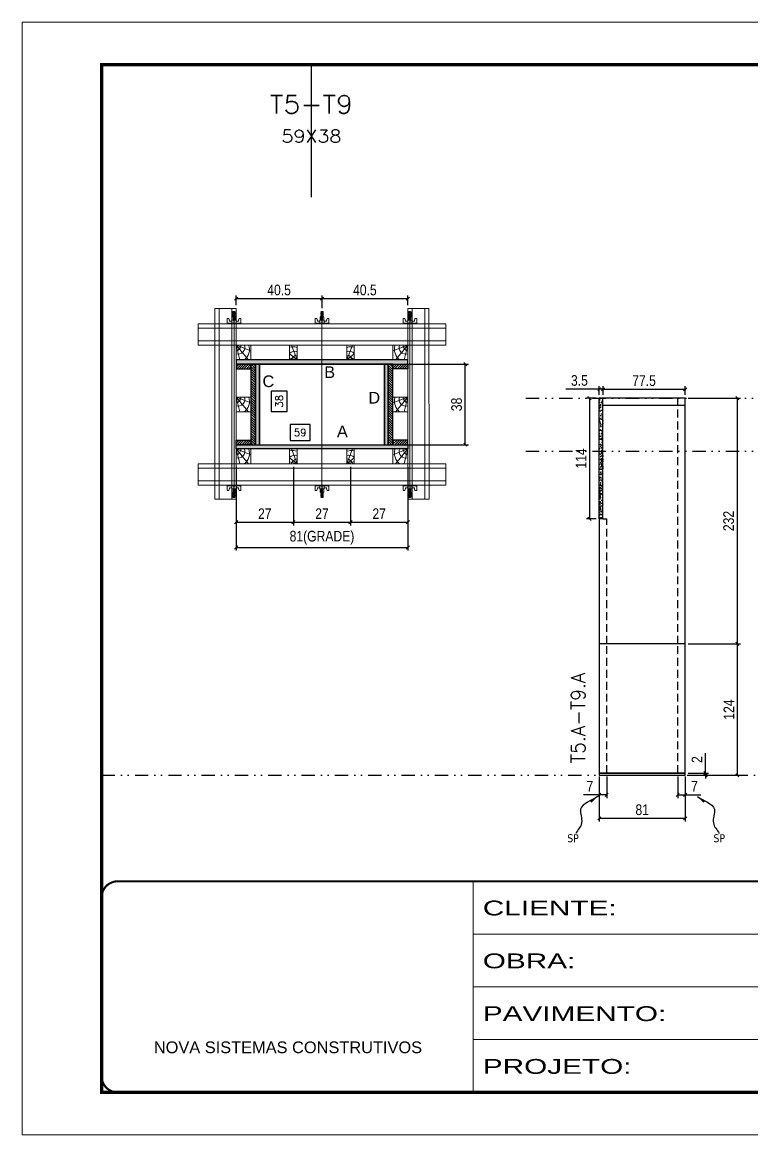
# Model space of a CAD drawing. Extents: x 14400 to 27878, y -21631 to 6985.
# Drawn here: x 19168 to 19857, y -7848 to -6798 of the extents above; entities that cross this region are included whole.
import ezdxf
from ezdxf.enums import TextEntityAlignment as Align

# ---------------------------------------------------------------- set-up
doc = ezdxf.new("R2010")
doc.units = 0
for name, pattern in [('CONTINUO', [0]), ('DASHED', [0.75, 0.5, -0.25]), ('DIVIDE2', [0.625, 0.25, -0.125, 0, -0.125, 0, -0.125]), ('HIDDEN', [0.375, 0.25, -0.125])]:
    doc.linetypes.add(name, pattern=pattern)
for name, color, linetype in [('CHAPA', 1, 'Continuous'), ('COTA', 241, 'Continuous'), ('MEIO_PONT', 93, 'Continuous'), ('Nível', 160, 'Continuous'), ('Painéis', 200, 'Continuous'), ('SARR_2.2x7', 40, 'Continuous'), ('SARRAFO', 251, 'Continuous'), ('Sarrafo de Pressão', 42, 'HIDDEN'), ('texto', 7, 'Continuous'), ('Texto de Titulo', 7, 'Continuous'), ('Texto Qtd Sarr', 242, 'Continuous'), ('TEXTO_GERAL', 7, 'Continuous')]:
    doc.layers.add(name, color=color, linetype=linetype)
for name, color, linetype, lineweight in [('Folhas', 255, 'Continuous', 9), ('Hachura', 251, 'Continuous', 9), ('Madeira', 126, 'Continuous', 18), ('Perfil Metálico', 224, 'Continuous', 18), ('SARRAFO DE PRESSAO', 251, 'DASHED', 9), ('Texto Seção', 7, 'Continuous', 15)]:
    doc.layers.add(name, color=color, linetype=linetype, lineweight=lineweight)
doc.styles.add('ARIAL', font='arial.ttf')
doc.styles.add('COTA TECNICA', font='techl___.ttf', dxfattribs={"height": 10})
doc.styles.add('COTA TECNICA 2X', font='techl___.ttf', dxfattribs={"height": 10})
doc.styles.add('COTA TECNICA-50', font='techl___.ttf', dxfattribs={"height": 10})
doc.styles.add('REGUA-120', font='ROMANS.shx', dxfattribs={"height": 15})
doc.styles.add('ROMANS', font='romans.shx')
doc.styles.get("Standard").update_dxf_attribs({"font": 'arial.ttf'})
doc.styles.add('Tecnologia', font='')
doc.styles.get('Tecnologia').set_extended_font_data('Forgotten Futurist')
doc.dimstyles.new('COTA PAINEL-50', dxfattribs={"dimtxt": 10, "dimasz": 3, "dimexe": 3, "dimexo": 3, "dimgap": 3, "dimtad": 1, "dimdec": 1, "dimzin": 12, "dimdsep": 46, "dimtxsty": 'COTA TECNICA-50', "dimblk1": 'OBLIQUE', "dimblk2": 'OBLIQUE', "dimsah": 1, "dimcen": 0.9, "dimclrd": 4, "dimclre": 4, "dimclrt": 240, "dimadec": 1, "dimazin": 3, "dimtfac": 1, "dimtdec": 1, "dimtmove": 0, "dimatfit": 3, "dimfxl": 1, "dimtolj": 1, "dimtzin": 12, "dimarcsym": 0})
doc.dimstyles.new('PAINEL', dxfattribs={"dimtxt": 10, "dimasz": 3, "dimexe": 3, "dimexo": 3, "dimgap": 3, "dimtad": 1, "dimdec": 1, "dimzin": 12, "dimdsep": 46, "dimtxsty": 'COTA TECNICA', "dimblk1": 'OBLIQUE', "dimblk2": 'OBLIQUE', "dimsah": 1, "dimcen": 0.9, "dimclrd": 4, "dimclre": 4, "dimclrt": 240, "dimadec": 1, "dimazin": 3, "dimtfac": 1, "dimtdec": 1, "dimtmove": 0, "dimatfit": 3, "dimfxl": 1, "dimtolj": 1, "dimtzin": 12, "dimarcsym": 0})
doc.dimstyles.new('SECAO PILAR', dxfattribs={"dimtxt": 10, "dimasz": 3, "dimexe": 3, "dimexo": 3, "dimgap": 3, "dimtad": 1, "dimdec": 1, "dimlfac": 0.5, "dimzin": 12, "dimdsep": 46, "dimtxsty": 'COTA TECNICA 2X', "dimblk1": 'OBLIQUE', "dimblk2": 'OBLIQUE', "dimsah": 1, "dimcen": 0.9, "dimclrd": 256, "dimclre": 256, "dimclrt": 256, "dimadec": 1, "dimazin": 3, "dimtfac": 1, "dimtdec": 1, "dimtmove": 0, "dimatfit": 3, "dimfxl": 1, "dimtolj": 1, "dimtzin": 12, "dimarcsym": 0})
doc.dimstyles.new('SECÇÃO 2', dxfattribs={"dimtxt": 7, "dimasz": 6, "dimexe": 0.18, "dimexo": 2, "dimgap": -4, "dimtad": 3, "dimdec": 1, "dimlfac": 0.5, "dimzin": 12, "dimdsep": 46, "dimtxsty": 'ROMANS', "dimblk": 'ARCHTICK', "dimcen": 0.09, "dimse1": 1, "dimse2": 1, "dimsd1": 1, "dimsd2": 1, "dimclrd": 180, "dimclre": 5, "dimclrt": 1, "dimadec": 0, "dimazin": 3, "dimtfac": 1, "dimtdec": 1, "dimtofl": 0, "dimtmove": 0, "dimatfit": 3, "dimldrblk": 'ARCHTICK', "dimfxl": 1, "dimtolj": 1, "dimtzin": 0, "dimarcsym": 0})
doc.dimstyles.get("Standard").update_dxf_attribs({"dimtxt": 0.18, "dimasz": 0.18, "dimexe": 0.18, "dimexo": 0.0625, "dimgap": 0.09, "dimtad": 0, "dimtih": 1, "dimtoh": 1, "dimdec": 4, "dimzin": 0, "dimdsep": 46, "dimtxsty": 'Standard', "dimcen": 0.09, "dimadec": 0, "dimazin": 0, "dimtfac": 1, "dimtdec": 4, "dimtofl": 0, "dimtmove": 0, "dimatfit": 3, "dimfxl": 1, "dimtolj": 1, "dimtzin": 0, "dimarcsym": 0})

# ---------------------------------------------------------------- blocks, each defined once
blk = doc.blocks.new('9999999999')
at = {"color": 30, "linetype": 'CONTINUO'}
for p, q in [((98564.6, 34230.2), (98564.6, 34429.4)), ((98564.6, 34379.6), (99584, 34379.6)), ((98564.6, 34329.8), (99488, 34329.8)), ((98564.6, 34280), (99488, 34280))]:
    blk.add_line(p, q, dxfattribs=at)
at = {"color": 30, "linetype": 'CONTINUO', "const_width": 2}
blk.add_lwpolyline([(99584, 34230.2), (99584, 34414.4, 0.414214), (99569, 34429.4), (98229, 34429.4, 0.414214), (98214, 34414.4), (98214, 34245.2, 0.414214), (98229, 34230.2), (99584, 34230.2)], format="xyb", dxfattribs=at)
at = {"layer": 'Folhas'}
blk.add_lwpolyline([(98139, 34190.2), (99624, 34190.2), (99624, 35240.2), (98139, 35240.2)], close=True, dxfattribs=at)
at = {"layer": 'Folhas', "color": 30, "const_width": 3}
blk.add_lwpolyline([(98214, 34230.2), (99584, 34230.2), (99584, 35200.2), (98214, 35200.2)], close=True, dxfattribs=at)
at = {"color": 7, "linetype": 'Continuous', "ltscale": 5, "style": 'ARIAL'}
blk.add_text('NOVA SISTEMAS CONSTRUTIVOS', height=11.059, dxfattribs=at).set_placement((98263.2, 34267.2))
at = {"layer": 'Folhas', "color": 7, "style": 'Tecnologia', "width": 1.5}
for s, p in [('CLIENTE:', (98573.7, 34397.2)), ('OBRA:', (98573.7, 34347.3)), ('PAVIMENTO:', (98573.7, 34297.5)), ('PROJETO:', (98573.7, 34247.7))]:
    blk.add_text(s, height=14, dxfattribs=at).set_placement(p)
blk = doc.blocks.new('titulo1')
at = {"layer": 'Defpoints', "color": 252, "linetype": 'HIDDEN', "ltscale": 2}
blk.add_line((0, 0), (0, 125), dxfattribs=at)
at = {"layer": 'Defpoints', "style": 'ROMANS', "oblique": 15}
blk.add_attdef('FOLHA', text='', height=10, dxfattribs=at).set_placement((0, 15.6), align=Align.MIDDLE_CENTER)
at = {"layer": 'Texto Qtd Sarr', "color": 3, "style": 'ROMANS', "oblique": 15}
for tag, height, p in [('TITULO', 17, (0, 71.4)), ('SEÇÃO', 12, (0, 41.5))]:
    blk.add_attdef(tag, text='', height=height, dxfattribs=at).set_placement(p, align=Align.MIDDLE_CENTER)
blk = doc.blocks.new('*D2257')
at = {"layer": 'COTA', "color": 180, "lineweight": -2, "transparency": 16777216}
for p, q in [((19440.3, -7177.9), (19421.3, -7177.9)), ((19421.3, -7177.9), (19421.3, -7192.9)), ((19440.3, -7192.9), (19440.3, -7177.9)), ((19421.3, -7192.9), (19440.3, -7192.9))]:
    blk.add_line(p, q, dxfattribs=at)
at = {"layer": 'Defpoints', "color": 0, "transparency": 16777216}
for p in [(19392.4, -7196.9), (19510.4, -7196.9), (19510.4, -7196.9)]:
    blk.add_point(p, dxfattribs=at)
at = {"layer": 'COTA', "color": 1, "transparency": 16777216, "insert": (19430.8, -7185.4), "char_height": 7, "attachment_point": 5, "style": 'ROMANS'}
blk.add_mtext('\\A1;59', dxfattribs=at)
blk = doc.blocks.new('_ArchTick')
at = {"color": 0, "linetype": 'ByBlock', "const_width": 0.15}
blk.add_lwpolyline([(-0.5, -0.5), (0.5, 0.5)], dxfattribs=at)
blk = doc.blocks.new('*D2258')
at = {"layer": 'COTA', "color": 180, "lineweight": -2, "transparency": 16777216}
for p, q in [((19418.5, -7146.3), (19403.5, -7146.3)), ((19403.5, -7146.3), (19403.5, -7165.6)), ((19418.5, -7165.6), (19418.5, -7146.3)), ((19403.5, -7165.6), (19418.5, -7165.6))]:
    blk.add_line(p, q, dxfattribs=at)
at = {"layer": 'Defpoints', "color": 0, "transparency": 16777216}
for p in [(19392.4, -7120.9), (19422.5, -7120.9), (19392.4, -7196.9)]:
    blk.add_point(p, dxfattribs=at)
at = {"layer": 'COTA', "color": 1, "transparency": 16777216, "insert": (19411, -7155.9), "char_height": 7, "attachment_point": 5, "rotation": 90, "style": 'ROMANS'}
blk.add_mtext('\\A1;38', dxfattribs=at)
blk = doc.blocks.new('_Oblique')
at = {"color": 0, "linetype": 'ByBlock', "lineweight": -2}
blk.add_line((-0.5, -0.5), (0.5, 0.5), dxfattribs=at)
blk = doc.blocks.new('*D2262')
at = {"layer": 'COTA', "lineweight": -2, "transparency": 16777216}
for p, q in [((19517, -7120.9), (19589.7, -7120.9)), ((19586.7, -7196.9), (19586.7, -7120.9)), ((19517, -7196.9), (19589.7, -7196.9))]:
    blk.add_line(p, q, dxfattribs=at)
at = {"layer": 'Defpoints', "color": 0, "transparency": 16777216}
for p in [(19514, -7120.9), (19586.7, -7120.9), (19514, -7196.9)]:
    blk.add_point(p, dxfattribs=at)
at = {"layer": 'COTA', "lineweight": -2, "transparency": 16777216, "xscale": 3, "yscale": 3, "zscale": 3}
for p, rotation in [((19586.7, -7120.9), 90), ((19586.7, -7196.9), 270)]:
    blk.add_blockref('_Oblique', p, dxfattribs=dict(at, rotation=rotation))
at = {"layer": 'COTA', "transparency": 16777216, "insert": (19578.5, -7158.9), "char_height": 10, "attachment_point": 5, "rotation": 90, "style": 'COTA TECNICA 2X'}
blk.add_mtext('\\A1;38', dxfattribs=at)
blk = doc.blocks.new('*D2259')
at = {"layer": 'COTA', "lineweight": -2, "transparency": 16777216}
for p, q in [((19370.4, -7217.9), (19370.4, -7296.9)), ((19532.4, -7217.9), (19532.4, -7296.9)), ((19370.4, -7293.9), (19532.4, -7293.9))]:
    blk.add_line(p, q, dxfattribs=at)
at = {"layer": 'Defpoints', "color": 0, "transparency": 16777216}
for p in [(19370.4, -7214.9), (19532.4, -7214.9), (19532.4, -7293.9)]:
    blk.add_point(p, dxfattribs=at)
at = {"layer": 'COTA', "lineweight": -2, "transparency": 16777216, "xscale": 3, "yscale": 3, "zscale": 3, "rotation": 180}
blk.add_blockref('_Oblique', (19370.4, -7293.9), dxfattribs=at)
at = {"layer": 'COTA', "lineweight": -2, "transparency": 16777216, "xscale": 3, "yscale": 3, "zscale": 3}
blk.add_blockref('_Oblique', (19532.4, -7293.9), dxfattribs=at)
at = {"layer": 'COTA', "transparency": 16777216, "insert": (19451.4, -7284.7), "char_height": 10, "attachment_point": 5, "style": 'COTA TECNICA 2X'}
blk.add_mtext('\\A1;81(GRADE)', dxfattribs=at)
blk = doc.blocks.new('*D2260')
at = {"layer": 'COTA', "lineweight": -2, "transparency": 16777216}
for p, q in [((19478.4, -7217.9), (19478.4, -7273)), ((19532.4, -7217.9), (19532.4, -7273)), ((19478.4, -7270), (19532.4, -7270))]:
    blk.add_line(p, q, dxfattribs=at)
at = {"layer": 'Defpoints', "color": 0, "transparency": 16777216}
for p in [(19478.4, -7214.9), (19532.4, -7214.9), (19532.4, -7270)]:
    blk.add_point(p, dxfattribs=at)
at = {"layer": 'COTA', "lineweight": -2, "transparency": 16777216, "xscale": 3, "yscale": 3, "zscale": 3, "rotation": 180}
blk.add_blockref('_Oblique', (19478.4, -7270), dxfattribs=at)
at = {"layer": 'COTA', "lineweight": -2, "transparency": 16777216, "xscale": 3, "yscale": 3, "zscale": 3}
blk.add_blockref('_Oblique', (19532.4, -7270), dxfattribs=at)
at = {"layer": 'COTA', "transparency": 16777216, "insert": (19505.4, -7262), "char_height": 10, "attachment_point": 5, "style": 'COTA TECNICA 2X'}
blk.add_mtext('\\A1;27', dxfattribs=at)
blk = doc.blocks.new('*D2261')
at = {"layer": 'COTA', "lineweight": -2, "transparency": 16777216}
for p, q in [((19370.4, -7217.9), (19370.4, -7273)), ((19424.4, -7217.9), (19424.4, -7273)), ((19370.4, -7270), (19424.4, -7270))]:
    blk.add_line(p, q, dxfattribs=at)
at = {"layer": 'Defpoints', "color": 0, "transparency": 16777216}
for p in [(19370.4, -7214.9), (19424.4, -7214.9), (19424.4, -7270)]:
    blk.add_point(p, dxfattribs=at)
at = {"layer": 'COTA', "lineweight": -2, "transparency": 16777216, "xscale": 3, "yscale": 3, "zscale": 3, "rotation": 180}
blk.add_blockref('_Oblique', (19370.4, -7270), dxfattribs=at)
at = {"layer": 'COTA', "lineweight": -2, "transparency": 16777216, "xscale": 3, "yscale": 3, "zscale": 3}
blk.add_blockref('_Oblique', (19424.4, -7270), dxfattribs=at)
at = {"layer": 'COTA', "transparency": 16777216, "insert": (19397.4, -7262), "char_height": 10, "attachment_point": 5, "style": 'COTA TECNICA 2X'}
blk.add_mtext('\\A1;27', dxfattribs=at)
blk = doc.blocks.new('C')
at = {"layer": 'Hachura', "color": 0}
for p, q in [((0, 3.22), (0, -3.22)), ((0.45, 3.22), (0, 3.22)), ((0.46, 3.16), (0, 3.16)), ((0.46, 3.05), (0, 3.05)), ((0.46, 2.88), (0, 2.88)), ((0, 2.75), (0, -1.16)), ((0.46, 2.65), (0, 2.65)), ((0.46, 2.23), (0, 2.23)), ((0.46, 1.51), (0, 1.51)), ((0.39, 0.49), (0.17, 0.49)), ((0.45, -3.23), (0.45, 3.22)), ((0.45, 3.22), (2.58, 3.22)), ((1.74, 0.97), (0.45, 0.97)), ((1.45, 0.1), (0.45, 0.1)), ((1.35, 1.94), (1.35, 0.96)), ((2.58, 2.39), (1.47, 2.09)), ((1.74, -0.97), (1.74, 0.97)), ((1.74, 0.97), (1.74, 0.84)), ((1.74, 0.97), (1.74, 0.84)), ((1.74, 0.84), (3.35, 0.84)), ((3.35, 0.45), (1.74, 0.45)), ((2.58, 3.22), (2.58, 2.39)), ((3.32, 0.84), (3.32, -0.84)), ((3.35, 0.84), (3.35, -0.84)), ((3.68, 0.45), (3.35, 0.45)), ((3.84, -0.52), (3.35, 0.45)), ((3.35, 0.06), (3.67, -0.57)), ((3.68, 0.45), (4.16, -0.52)), ((3.72, 0.5), (4.25, -0.57)), ((4.37, -0.55), (3.83, 0.53)), ((4.15, 0.45), (3.93, 0.45)), ((4.42, -0.52), (3.93, 0.45)), ((4.15, 0.45), (4.26, 0.45)), ((4.26, 0.45), (4.74, -0.52)), ((4.3, 0.5), (4.83, -0.57)), ((4.95, -0.55), (4.41, 0.53)), ((4.51, 0.45), (4.84, 0.45)), ((5, -0.52), (4.51, 0.45)), ((4.84, 0.45), (5.32, -0.52)), ((4.88, 0.5), (5.41, -0.57)), ((5.53, -0.55), (4.99, 0.53)), ((5.58, -0.52), (5.09, 0.45)), ((5.42, 0.45), (5.09, 0.45)), ((5.58, -0.52), (5.09, 0.45)), ((5.42, 0.45), (5.74, -0.19)), ((5.46, 0.5), (5.74, -0.07)), ((5.74, 0.19), (5.57, 0.53)), ((5.74, 0.32), (5.68, 0.45)), ((5.68, 0.45), (5.74, 0.45)), ((5.74, 0.45), (5.9, 0.29)), ((5.74, 0.45), (5.74, -0.52)), ((5.9, -0.36), (5.9, 0.29)), ((0.45, 0), (0, 0)), ((0.46, -1.52), (0, -1.52)), ((0.46, -2.23), (0, -2.23)), ((0.46, -2.65), (0, -2.65)), ((0.46, -2.88), (0, -2.88)), ((0.46, -3.05), (0, -3.05)), ((0.46, -3.16), (0, -3.16)), ((0, -3.22), (2.57, -3.22)), ((0.08, -0.48), (0.29, -0.48)), ((0.29, -0.48), (0.4, -0.48)), ((0.45, 0), (0.45, -0.97)), ((0.45, -0.16), (1.45, -0.16)), ((0.45, -0.65), (0.45, -0.32)), ((0.45, -3.23), (0.45, -0.65)), ((0.45, -0.97), (1.74, -0.97)), ((1.35, -1.94), (1.35, -0.97)), ((2.58, -2.39), (1.47, -2.1)), ((3.35, -0.32), (1.74, -0.32)), ((3.35, -0.84), (1.74, -0.84)), ((2.58, -3.23), (2.58, -2.39)), ((3.35, -0.07), (3.58, -0.52)), ((3.35, -0.52), (3.58, -0.52)), ((3.84, -0.52), (4.16, -0.52)), ((4.42, -0.52), (4.74, -0.52)), ((4.63, -0.52), (4.74, -0.52)), ((5, -0.52), (5.32, -0.52)), ((5.58, -0.52), (5.74, -0.52)), ((5.74, -0.52), (5.9, -0.36)), ((5.74, -0.52), (5.74, -0.52))]:
    blk.add_line(p, q, dxfattribs=at)
for centre, radius, start, end in [((1.52, 1.94), 0.161, 104.7436, 180), ((1.44, -0.03), 0.129, 272.695, 87.305), ((3.81, 0.39), 0.143, 25.5688, 154.4312), ((4.39, 0.39), 0.143, 25.5688, 154.4312), ((4.97, 0.39), 0.143, 25.5688, 154.4312), ((5.55, 0.39), 0.143, 25.5688, 154.4312), ((0.17, -0.37), 0.174, 221.744, 317.8592), ((1.52, -1.94), 0.161, 180, 255.2564), ((3.71, -0.4), 0.174, 222.1408, 318.256), ((4.29, -0.4), 0.174, 222.1408, 318.256), ((4.87, -0.4), 0.174, 222.1408, 318.256), ((5.45, -0.4), 0.174, 222.1408, 318.256), ((5.61, -0.4), 0.174, 317.8592, 318.256)]:
    blk.add_arc(centre, radius, start, end, dxfattribs=at)
blk = doc.blocks.new('PONTALETE')
at = {"layer": 'Madeira'}
for q in [(2.71, 7), (7, 5.76), (7, 1.74)]:
    blk.add_line((0, 0), q, dxfattribs=at)
blk.add_lwpolyline([(0, 0), (7, 0), (7, 7), (0, 7)], close=True, dxfattribs=at)
for centre, radius, start, end in [((2.04, 0.06), 6.23, 37.2818, 109.0913), ((1.09, 0.9), 3.19, 343.603, 109.9847), ((-0.21, -0.78), 3.09, 14.6322, 86.0383)]:
    blk.add_arc(centre, radius, start, end, dxfattribs=at)
blk = doc.blocks.new('MEIO PONTALETE')
at = {"layer": 'Madeira'}
for q in [(2.71, 7), (3.5, 2.88), (3.5, 0.87)]:
    blk.add_line((0, 0), q, dxfattribs=at)
blk.add_lwpolyline([(0, 0), (3.5, 0), (3.5, 7), (0, 7)], close=True, dxfattribs=at)
for centre, radius, start, end in [((2.04, 0.06), 6.23, 76.4499, 109.0913), ((1.09, 0.9), 3.19, 40.9063, 109.9847), ((-0.21, -0.78), 3.09, 14.6322, 86.0383)]:
    blk.add_arc(centre, radius, start, end, dxfattribs=at)
blk = doc.blocks.new('*D2263')
at = {"layer": 'COTA', "lineweight": -2, "transparency": 16777216}
for p, q in [((19424.4, -7217.9), (19424.4, -7273)), ((19478.4, -7217.9), (19478.4, -7273)), ((19424.4, -7270), (19478.4, -7270))]:
    blk.add_line(p, q, dxfattribs=at)
at = {"layer": 'Defpoints', "color": 0, "transparency": 16777216}
for p in [(19424.4, -7214.9), (19478.4, -7214.9), (19478.4, -7270)]:
    blk.add_point(p, dxfattribs=at)
at = {"layer": 'COTA', "lineweight": -2, "transparency": 16777216, "xscale": 3, "yscale": 3, "zscale": 3, "rotation": 180}
blk.add_blockref('_Oblique', (19424.4, -7270), dxfattribs=at)
at = {"layer": 'COTA', "lineweight": -2, "transparency": 16777216, "xscale": 3, "yscale": 3, "zscale": 3}
blk.add_blockref('_Oblique', (19478.4, -7270), dxfattribs=at)
at = {"layer": 'COTA', "transparency": 16777216, "insert": (19451.4, -7262), "char_height": 10, "attachment_point": 5, "style": 'COTA TECNICA 2X'}
blk.add_mtext('\\A1;27', dxfattribs=at)
blk = doc.blocks.new('*D2264')
at = {"layer": 'COTA', "lineweight": -2, "transparency": 16777216}
for p, q in [((19370.4, -7065.3), (19370.4, -7056)), ((19451.5, -7068.1), (19451.5, -7056)), ((19370.4, -7059), (19451.5, -7059))]:
    blk.add_line(p, q, dxfattribs=at)
at = {"layer": 'Defpoints', "color": 0, "transparency": 16777216}
for p in [(19451.5, -7059), (19370.4, -7068.3), (19451.5, -7071.1)]:
    blk.add_point(p, dxfattribs=at)
at = {"layer": 'COTA', "lineweight": -2, "transparency": 16777216, "xscale": 3, "yscale": 3, "zscale": 3, "rotation": 180}
blk.add_blockref('_Oblique', (19370.4, -7059), dxfattribs=at)
at = {"layer": 'COTA', "lineweight": -2, "transparency": 16777216, "xscale": 3, "yscale": 3, "zscale": 3}
blk.add_blockref('_Oblique', (19451.5, -7059), dxfattribs=at)
at = {"layer": 'COTA', "transparency": 16777216, "insert": (19410.9, -7050.9), "char_height": 10, "attachment_point": 5, "style": 'COTA TECNICA 2X'}
blk.add_mtext('\\A1;40.5', dxfattribs=at)
blk = doc.blocks.new('*D2265')
at = {"layer": 'COTA', "lineweight": -2, "transparency": 16777216}
for p, q in [((19451.5, -7068.1), (19451.5, -7056)), ((19532.4, -7065.3), (19532.4, -7056)), ((19451.5, -7059), (19532.4, -7059))]:
    blk.add_line(p, q, dxfattribs=at)
at = {"layer": 'Defpoints', "color": 0, "transparency": 16777216}
for p in [(19532.4, -7059), (19451.5, -7071.1), (19532.4, -7068.3)]:
    blk.add_point(p, dxfattribs=at)
at = {"layer": 'COTA', "lineweight": -2, "transparency": 16777216, "xscale": 3, "yscale": 3, "zscale": 3, "rotation": 180}
blk.add_blockref('_Oblique', (19451.5, -7059), dxfattribs=at)
at = {"layer": 'COTA', "lineweight": -2, "transparency": 16777216, "xscale": 3, "yscale": 3, "zscale": 3}
blk.add_blockref('_Oblique', (19532.4, -7059), dxfattribs=at)
at = {"layer": 'COTA', "transparency": 16777216, "insert": (19491.9, -7050.9), "char_height": 10, "attachment_point": 5, "style": 'COTA TECNICA 2X'}
blk.add_mtext('\\A1;40.5', dxfattribs=at)
blk = doc.blocks.new('*D2267')
at = {"layer": 'COTA', "color": 4, "lineweight": -2, "transparency": 16777216}
for p, q in [((19713.2, -7509.9), (19713.2, -7552.6)), ((19794.2, -7509.9), (19794.2, -7552.6)), ((19794.2, -7549.6), (19713.2, -7549.6))]:
    blk.add_line(p, q, dxfattribs=at)
at = {"layer": 'Defpoints', "color": 0, "transparency": 16777216}
for p in [(19713.2, -7506.9), (19794.2, -7506.9), (19713.2, -7549.6)]:
    blk.add_point(p, dxfattribs=at)
at = {"layer": 'COTA', "color": 4, "lineweight": -2, "transparency": 16777216, "xscale": 3, "yscale": 3, "zscale": 3, "rotation": 180}
blk.add_blockref('_Oblique', (19713.2, -7549.6), dxfattribs=at)
at = {"layer": 'COTA', "color": 4, "lineweight": -2, "transparency": 16777216, "xscale": 3, "yscale": 3, "zscale": 3}
blk.add_blockref('_Oblique', (19794.2, -7549.6), dxfattribs=at)
at = {"layer": 'COTA', "color": 240, "transparency": 16777216, "insert": (19753.7, -7541.5), "char_height": 10, "attachment_point": 5, "style": 'COTA TECNICA'}
blk.add_mtext('\\A1;81', dxfattribs=at)
blk = doc.blocks.new('*D2268')
at = {"layer": 'COTA', "color": 4, "lineweight": -2, "transparency": 16777216}
for p, q in [((19787.2, -7509.9), (19787.2, -7530.4)), ((19794.2, -7511.9), (19794.2, -7530.4)), ((19787.2, -7527.4), (19794.2, -7527.4)), ((19794.2, -7527.4), (19808.9, -7527.4))]:
    blk.add_line(p, q, dxfattribs=at)
at = {"layer": 'Defpoints', "color": 0, "transparency": 16777216}
for p in [(19787.2, -7506.9), (19794.2, -7508.9), (19794.2, -7527.4)]:
    blk.add_point(p, dxfattribs=at)
at = {"layer": 'COTA', "color": 4, "lineweight": -2, "transparency": 16777216, "xscale": 3, "yscale": 3, "zscale": 3, "rotation": 180}
blk.add_blockref('_Oblique', (19787.2, -7527.4), dxfattribs=at)
at = {"layer": 'COTA', "color": 4, "lineweight": -2, "transparency": 16777216, "xscale": 3, "yscale": 3, "zscale": 3}
blk.add_blockref('_Oblique', (19794.2, -7527.4), dxfattribs=at)
at = {"layer": 'COTA', "color": 240, "transparency": 16777216, "insert": (19803, -7519.3), "char_height": 10, "attachment_point": 5, "style": 'COTA TECNICA-50'}
blk.add_mtext('\\A1;7', dxfattribs=at)
blk = doc.blocks.new('*D2269')
at = {"layer": 'COTA', "color": 4, "lineweight": -2, "transparency": 16777216}
for p, q in [((19713.2, -7511.9), (19713.2, -7530.4)), ((19720.2, -7509.9), (19720.2, -7530.4)), ((19713.2, -7527.4), (19698.4, -7527.4)), ((19720.2, -7527.4), (19713.2, -7527.4))]:
    blk.add_line(p, q, dxfattribs=at)
at = {"layer": 'Defpoints', "color": 0, "transparency": 16777216}
for p in [(19720.2, -7506.9), (19713.2, -7508.9), (19713.2, -7527.4)]:
    blk.add_point(p, dxfattribs=at)
at = {"layer": 'COTA', "color": 4, "lineweight": -2, "transparency": 16777216, "xscale": 3, "yscale": 3, "zscale": 3, "rotation": 180}
blk.add_blockref('_Oblique', (19713.2, -7527.4), dxfattribs=at)
at = {"layer": 'COTA', "color": 4, "lineweight": -2, "transparency": 16777216, "xscale": 3, "yscale": 3, "zscale": 3}
blk.add_blockref('_Oblique', (19720.2, -7527.4), dxfattribs=at)
at = {"layer": 'COTA', "color": 240, "transparency": 16777216, "insert": (19704.3, -7519.3), "char_height": 10, "attachment_point": 5, "style": 'COTA TECNICA-50'}
blk.add_mtext('\\A1;7', dxfattribs=at)
blk = doc.blocks.new('*D2271')
at = {"layer": 'COTA', "color": 4, "linetype": 'ByBlock', "lineweight": -2, "transparency": 16777216}
for p, q in [((19797.2, -7384.9), (19846.5, -7384.9)), ((19843.5, -7508.9), (19843.5, -7384.9)), ((19797.2, -7508.9), (19846.5, -7508.9))]:
    blk.add_line(p, q, dxfattribs=at)
at = {"layer": 'Defpoints', "color": 0, "linetype": 'ByBlock', "transparency": 16777216}
for p in [(19794.2, -7384.9), (19843.5, -7384.9), (19794.2, -7508.9)]:
    blk.add_point(p, dxfattribs=at)
at = {"layer": 'COTA', "color": 4, "linetype": 'ByBlock', "lineweight": -2, "transparency": 16777216, "xscale": 3, "yscale": 3, "zscale": 3}
for p, rotation in [((19843.5, -7384.9), 90), ((19843.5, -7508.9), 270)]:
    blk.add_blockref('_Oblique', p, dxfattribs=dict(at, rotation=rotation))
at = {"layer": 'COTA', "color": 240, "linetype": 'ByBlock', "transparency": 16777216, "insert": (19835.5, -7446.9), "char_height": 10, "attachment_point": 5, "rotation": 90, "style": 'COTA TECNICA'}
blk.add_mtext('\\A1;124', dxfattribs=at)
blk = doc.blocks.new('*D2270')
at = {"layer": 'COTA', "color": 4, "lineweight": -2, "transparency": 16777216}
for p, q in [((19813.4, -7506.9), (19813.4, -7488.1)), ((19797.2, -7506.9), (19816.4, -7506.9)), ((19813.4, -7508.9), (19813.4, -7506.9)), ((19797.2, -7508.9), (19816.4, -7508.9)), ((19813.4, -7508.9), (19813.4, -7511.9))]:
    blk.add_line(p, q, dxfattribs=at)
at = {"layer": 'Defpoints', "color": 0, "transparency": 16777216}
for p in [(19794.2, -7506.9), (19794.2, -7508.9), (19813.4, -7508.9)]:
    blk.add_point(p, dxfattribs=at)
at = {"layer": 'COTA', "color": 4, "lineweight": -2, "transparency": 16777216, "xscale": 3, "yscale": 3, "zscale": 3}
for p, rotation in [((19813.4, -7506.9), 270), ((19813.4, -7508.9), 90)]:
    blk.add_blockref('_Oblique', p, dxfattribs=dict(at, rotation=rotation))
at = {"layer": 'COTA', "color": 240, "transparency": 16777216, "insert": (19805.4, -7494.1), "char_height": 10, "attachment_point": 5, "rotation": 90, "style": 'COTA TECNICA-50'}
blk.add_mtext('\\A1;2', dxfattribs=at)
blk = doc.blocks.new('*D2272')
at = {"layer": 'COTA', "color": 4, "linetype": 'ByBlock', "lineweight": -2, "transparency": 16777216}
for p, q in [((19797.2, -7384.9), (19846.5, -7384.9)), ((19843.5, -7508.9), (19843.5, -7384.9)), ((19797.2, -7508.9), (19846.5, -7508.9))]:
    blk.add_line(p, q, dxfattribs=at)
at = {"layer": 'Defpoints', "color": 0, "linetype": 'ByBlock', "transparency": 16777216}
for p in [(19794.2, -7384.9), (19843.5, -7384.9), (19794.2, -7508.9)]:
    blk.add_point(p, dxfattribs=at)
at = {"layer": 'COTA', "color": 4, "linetype": 'ByBlock', "lineweight": -2, "transparency": 16777216, "xscale": 3, "yscale": 3, "zscale": 3}
for p, rotation in [((19843.5, -7384.9), 90), ((19843.5, -7508.9), 270)]:
    blk.add_blockref('_Oblique', p, dxfattribs=dict(at, rotation=rotation))
at = {"layer": 'COTA', "color": 240, "linetype": 'ByBlock', "transparency": 16777216, "insert": (19835.5, -7446.9), "char_height": 10, "attachment_point": 5, "rotation": 90, "style": 'COTA TECNICA'}
blk.add_mtext('\\A1;124', dxfattribs=at)
blk = doc.blocks.new('*D2273')
at = {"layer": 'COTA', "color": 4, "lineweight": -2, "transparency": 16777216}
for p, q in [((19797.2, -7152.9), (19846.5, -7152.9)), ((19843.5, -7384.9), (19843.5, -7152.9)), ((19797.2, -7384.9), (19846.5, -7384.9))]:
    blk.add_line(p, q, dxfattribs=at)
at = {"layer": 'Defpoints', "color": 0, "transparency": 16777216}
for p in [(19794.2, -7152.9), (19843.5, -7152.9), (19794.2, -7384.9)]:
    blk.add_point(p, dxfattribs=at)
at = {"layer": 'COTA', "color": 4, "lineweight": -2, "transparency": 16777216, "xscale": 3, "yscale": 3, "zscale": 3}
for p, rotation in [((19843.5, -7152.9), 90), ((19843.5, -7384.9), 270)]:
    blk.add_blockref('_Oblique', p, dxfattribs=dict(at, rotation=rotation))
at = {"layer": 'COTA', "color": 240, "transparency": 16777216, "insert": (19835.3, -7268.9), "char_height": 10, "attachment_point": 5, "rotation": 90, "style": 'COTA TECNICA'}
blk.add_mtext('\\A1;232', dxfattribs=at)
blk = doc.blocks.new('*D3031')
at = {"layer": 'COTA', "color": 4, "lineweight": -2, "transparency": 16777216}
for p, q in [((19710.2, -7152.9), (19701, -7152.9)), ((19704, -7152.9), (19704, -7266.9)), ((19710.2, -7266.9), (19701, -7266.9))]:
    blk.add_line(p, q, dxfattribs=at)
at = {"layer": 'Defpoints', "color": 0, "transparency": 16777216}
for p in [(19713.2, -7152.9), (19704, -7266.9), (19713.2, -7266.9)]:
    blk.add_point(p, dxfattribs=at)
at = {"layer": 'COTA', "color": 4, "lineweight": -2, "transparency": 16777216, "xscale": 3, "yscale": 3, "zscale": 3}
for p, rotation in [((19704, -7152.9), 90), ((19704, -7266.9), 270)]:
    blk.add_blockref('_Oblique', p, dxfattribs=dict(at, rotation=rotation))
at = {"layer": 'COTA', "color": 240, "transparency": 16777216, "insert": (19696, -7209.9), "char_height": 10, "attachment_point": 5, "rotation": 90, "style": 'COTA TECNICA'}
blk.add_mtext('\\A1;114', dxfattribs=at)
blk = doc.blocks.new('*D3032')
at = {"layer": 'COTA', "color": 4, "lineweight": -2, "transparency": 16777216}
for p, q in [((19713.2, -7144.6), (19681.6, -7144.6)), ((19713.2, -7149.9), (19713.2, -7141.6)), ((19716.7, -7144.6), (19713.2, -7144.6)), ((19716.7, -7149.9), (19716.7, -7141.6)), ((19716.7, -7144.6), (19719.7, -7144.6))]:
    blk.add_line(p, q, dxfattribs=at)
at = {"layer": 'Defpoints', "color": 0, "transparency": 16777216}
for p in [(19713.2, -7144.6), (19713.2, -7152.9), (19716.7, -7152.9)]:
    blk.add_point(p, dxfattribs=at)
at = {"layer": 'COTA', "color": 4, "lineweight": -2, "transparency": 16777216, "xscale": 3, "yscale": 3, "zscale": 3}
blk.add_blockref('_Oblique', (19713.2, -7144.6), dxfattribs=at)
at = {"layer": 'COTA', "color": 4, "lineweight": -2, "transparency": 16777216, "xscale": 3, "yscale": 3, "zscale": 3, "rotation": 180}
blk.add_blockref('_Oblique', (19716.7, -7144.6), dxfattribs=at)
at = {"layer": 'COTA', "color": 240, "transparency": 16777216, "insert": (19694.4, -7136.3), "char_height": 10, "attachment_point": 5, "style": 'COTA TECNICA'}
blk.add_mtext('\\A1;3.5', dxfattribs=at)
blk = doc.blocks.new('*D3033')
at = {"layer": 'COTA', "color": 4, "lineweight": -2, "transparency": 16777216}
for p, q in [((19716.7, -7149.9), (19716.7, -7141.6)), ((19716.7, -7144.6), (19794.2, -7144.6)), ((19794.2, -7149.9), (19794.2, -7141.6))]:
    blk.add_line(p, q, dxfattribs=at)
at = {"layer": 'Defpoints', "color": 0, "transparency": 16777216}
for p in [(19794.2, -7144.6), (19716.7, -7152.9), (19794.2, -7152.9)]:
    blk.add_point(p, dxfattribs=at)
at = {"layer": 'COTA', "color": 4, "lineweight": -2, "transparency": 16777216, "xscale": 3, "yscale": 3, "zscale": 3, "rotation": 180}
blk.add_blockref('_Oblique', (19716.7, -7144.6), dxfattribs=at)
at = {"layer": 'COTA', "color": 4, "lineweight": -2, "transparency": 16777216, "xscale": 3, "yscale": 3, "zscale": 3}
blk.add_blockref('_Oblique', (19794.2, -7144.6), dxfattribs=at)
at = {"layer": 'COTA', "color": 240, "transparency": 16777216, "insert": (19755.4, -7136.5), "char_height": 10, "attachment_point": 5, "style": 'COTA TECNICA'}
blk.add_mtext('\\A1;77.5', dxfattribs=at)

msp = doc.modelspace()

# ---------------------------------------------------------------- hatches: boundary and pattern name
at = {"layer": 'COTA'}
h = msp.add_hatch(dxfattribs=at)
h.set_pattern_fill('AR-CONC', color=256, scale=0.03)
h.paths.add_polyline_path([(19716.658, -7202.891), (19713.158, -7202.891), (19713.158, -7266.891), (19716.658, -7266.891)])
h.paths.add_polyline_path([(19716.658, -7152.891), (19713.158, -7152.891), (19713.158, -7202.891), (19716.658, -7202.891)])
at = {"layer": 'Hachura'}
h = msp.add_hatch(color=256, dxfattribs=at)
h.dxf.hatch_style = 1
h.paths.add_polyline_path([(19532.394, -7120.931), (19532.394, -7116.931), (19370.394, -7116.931), (19370.394, -7120.931)])
h = msp.add_hatch(color=256, dxfattribs=at)
h.dxf.hatch_style = 1
h.paths.add_polyline_path([(19532.394, -7120.931), (19532.394, -7116.931), (19370.394, -7116.931), (19370.394, -7120.931)])
h = msp.add_hatch(dxfattribs=at)
h.set_pattern_fill('ANSI31', color=256, scale=0.5, angle=180, style=0)
h.set_pattern_definition([(225, (10246.4426, -30050.3396), (1.12253202, -1.12253202), [])])
h.paths.add_polyline_path([(19384.394, -7120.931), (19384.394, -7125.331), (19370.394, -7125.331), (19370.394, -7120.931)])
h = msp.add_hatch(dxfattribs=at)
h.set_pattern_fill('ANSI31', color=256, scale=0.5, angle=90, style=0)
h.set_pattern_definition([(135, (-3395.4137, 2366.0204), (-1.12253202, -1.12253202), [])])
h.paths.add_polyline_path([(19388.794, -7196.931), (19384.394, -7196.931), (19384.394, -7120.931), (19388.794, -7120.931)])
h = msp.add_hatch(color=256, dxfattribs=at)
h.dxf.hatch_style = 1
h.paths.add_polyline_path([(19388.794, -7196.931), (19392.394, -7196.931), (19392.394, -7120.931), (19388.794, -7120.931)])
h = msp.add_hatch(color=256, dxfattribs=at)
h.dxf.hatch_style = 1
h.paths.add_polyline_path([(19388.794, -7196.931), (19392.394, -7196.931), (19392.394, -7120.931), (19388.794, -7120.931)])
h = msp.add_hatch(color=256, dxfattribs=at)
h.dxf.hatch_style = 1
h.paths.add_polyline_path([(19510.394, -7196.931), (19513.994, -7196.931), (19513.994, -7120.931), (19510.394, -7120.931)])
h = msp.add_hatch(color=256, dxfattribs=at)
h.dxf.hatch_style = 1
h.paths.add_polyline_path([(19510.394, -7196.931), (19513.994, -7196.931), (19513.994, -7120.931), (19510.394, -7120.931)])
h = msp.add_hatch(dxfattribs=at)
h.set_pattern_fill('ANSI31', color=256, scale=0.5, angle=90, style=0)
h.set_pattern_definition([(135, (-3377.4137, 2324.0204), (-1.12253202, -1.12253202), [])])
h.paths.add_polyline_path([(19513.994, -7120.931), (19518.394, -7120.931), (19518.394, -7196.931), (19513.994, -7196.931)])
h = msp.add_hatch(dxfattribs=at)
h.set_pattern_fill('ANSI31', color=256, scale=0.5, angle=180, style=0)
h.set_pattern_definition([(225, (10029.4426, -30050.3396), (1.12253202, -1.12253202), [])])
h.paths.add_polyline_path([(19518.394, -7120.931), (19518.394, -7125.331), (19532.394, -7125.331), (19532.394, -7120.931)])
h = msp.add_hatch(dxfattribs=at)
h.set_pattern_fill('ANSI31', color=256, scale=0.5, angle=180, style=0)
h.set_pattern_definition([(225, (10246.4426, -30088.3396), (1.12253202, -1.12253202), [])])
h.paths.add_polyline_path([(19384.394, -7196.931), (19384.394, -7192.531), (19370.394, -7192.531), (19370.394, -7196.931)])
h = msp.add_hatch(color=256, dxfattribs=at)
h.dxf.hatch_style = 1
h.paths.add_polyline_path([(19532.394, -7196.931), (19532.394, -7200.931), (19370.394, -7200.931), (19370.394, -7196.931)])
h = msp.add_hatch(color=256, dxfattribs=at)
h.dxf.hatch_style = 1
h.paths.add_polyline_path([(19532.394, -7196.931), (19532.394, -7200.931), (19370.394, -7200.931), (19370.394, -7196.931)])
h = msp.add_hatch(dxfattribs=at)
h.set_pattern_fill('ANSI31', color=256, scale=0.5, angle=180, style=0)
h.set_pattern_definition([(225, (10029.4426, -30088.3396), (1.12253202, -1.12253202), [])])
h.paths.add_polyline_path([(19518.394, -7196.931), (19518.394, -7192.531), (19532.394, -7192.531), (19532.394, -7196.931)])

# ---------------------------------------------------------------- linework, layer by layer
at = {"layer": 'CHAPA'}
for points in [[(19532.394, -7120.931), (19532.394, -7116.931), (19370.394, -7116.931), (19370.394, -7120.931)], [(19532.394, -7120.931), (19532.394, -7116.931), (19370.394, -7116.931), (19370.394, -7120.931)], [(19388.794, -7196.931), (19392.394, -7196.931), (19392.394, -7120.931), (19388.794, -7120.931)], [(19388.794, -7196.931), (19392.394, -7196.931), (19392.394, -7120.931), (19388.794, -7120.931)], [(19510.394, -7196.931), (19513.994, -7196.931), (19513.994, -7120.931), (19510.394, -7120.931)], [(19510.394, -7196.931), (19513.994, -7196.931), (19513.994, -7120.931), (19510.394, -7120.931)], [(19532.394, -7196.931), (19532.394, -7200.931), (19370.394, -7200.931), (19370.394, -7196.931)], [(19532.394, -7196.931), (19532.394, -7200.931), (19370.394, -7200.931), (19370.394, -7196.931)]]:
    msp.add_lwpolyline(points, close=True, dxfattribs=at)
at = {"layer": 'COTA'}
for p, q in [((19713.158, -7266.891), (19713.158, -7152.891)), ((19716.658, -7152.891), (19713.158, -7152.891)), ((19716.658, -7266.891), (19720.158, -7266.891))]:
    msp.add_line(p, q, dxfattribs=at)
at = {"layer": 'Hachura'}
for p, q in [((19368.394, -7245.732), (19368.385, -7075.931)), ((19451.387, -7245.732), (19451.396, -7075.931)), ((19534.395, -7245.732), (19534.404, -7075.931))]:
    msp.add_line(p, q, dxfattribs=at)
at = {"layer": 'Madeira'}
for points in [[(19532.394, -7116.931), (19532.394, -7102.931), (19370.394, -7102.931), (19370.394, -7116.931)], [(19532.394, -7200.931), (19532.394, -7214.931), (19370.394, -7214.931), (19370.394, -7200.931)]]:
    msp.add_lwpolyline(points, close=True, dxfattribs=at)
at = {"layer": 'Nível', "color": 4, "linetype": 'DIVIDE2', "ltscale": 50}
for p, q in [((19643.863, -7152.891), (20613.467, -7152.891)), ((19643.863, -7202.891), (20613.467, -7202.891)), ((19243.467, -7508.891), (20613.467, -7508.891))]:
    msp.add_line(p, q, dxfattribs=at)
at = {"layer": 'Painéis'}
for p, q in [((19794.158, -7152.891), (19716.658, -7152.891)), ((19716.658, -7266.891), (19716.658, -7152.891)), ((19794.158, -7506.891), (19794.158, -7152.891)), ((19713.158, -7266.891), (19713.158, -7506.891)), ((19716.658, -7266.891), (19713.158, -7266.891)), ((19794.158, -7384.891), (19713.158, -7384.891)), ((19713.158, -7506.891), (19794.158, -7506.891))]:
    msp.add_line(p, q, dxfattribs=at)
for points in [[(19392.394, -7120.931), (19392.394, -7196.931), (19510.394, -7196.931), (19510.394, -7120.931)], [(19794.158, -7506.891), (19713.158, -7506.891), (19713.158, -7508.891), (19794.158, -7508.891)]]:
    msp.add_lwpolyline(points, close=True, dxfattribs=at)
at = {"layer": 'Perfil Metálico'}
for p, q in [((19354.339, -7068.299), (19354.339, -7248.403)), ((19366.339, -7068.299), (19366.339, -7248.403)), ((19536.45, -7068.299), (19536.45, -7248.403)), ((19548.45, -7068.299), (19548.45, -7248.403))]:
    msp.add_line(p, q, dxfattribs=at)
for points in [[(19350.399, -7068.299), (19370.399, -7068.299), (19370.339, -7248.403), (19350.339, -7248.403)], [(19552.39, -7068.299), (19532.39, -7068.299), (19532.45, -7248.403), (19552.45, -7248.403)], [(19568.394, -7082.931), (19568.394, -7102.931), (19334.394, -7102.931), (19334.394, -7082.931)], [(19334.394, -7098.931), (19334.394, -7086.931), (19568.394, -7086.931), (19568.394, -7098.931)], [(19568.394, -7234.931), (19568.394, -7214.931), (19334.394, -7214.931), (19334.394, -7234.931)], [(19334.394, -7218.931), (19334.394, -7230.931), (19568.394, -7230.931), (19568.394, -7218.931)]]:
    msp.add_lwpolyline(points, close=True, dxfattribs=at)
at = {"layer": 'SARR_2.2x7'}
msp.add_line((19794.158, -7159.891), (19716.658, -7159.891), dxfattribs=at)
at = {"layer": 'SARRAFO'}
for points in [[(19370.394, -7125.331), (19384.394, -7125.331), (19384.394, -7120.931), (19370.394, -7120.931)], [(19384.394, -7120.931), (19384.394, -7196.931), (19388.794, -7196.931), (19388.794, -7120.931)], [(19518.394, -7196.931), (19518.394, -7120.931), (19513.994, -7120.931), (19513.994, -7196.931)], [(19532.394, -7125.331), (19518.394, -7125.331), (19518.394, -7120.931), (19532.394, -7120.931)], [(19370.394, -7192.531), (19384.394, -7192.531), (19384.394, -7196.931), (19370.394, -7196.931)], [(19532.394, -7192.531), (19518.394, -7192.531), (19518.394, -7196.931), (19532.394, -7196.931)]]:
    msp.add_lwpolyline(points, close=True, dxfattribs=at)
at = {"layer": 'Sarrafo de Pressão', "ltscale": 30}
for p, q in [((19787.158, -7384.891), (19787.158, -7152.891)), ((19720.158, -7384.891), (19720.158, -7266.891)), ((19720.158, -7506.891), (19720.158, -7384.891)), ((19787.158, -7506.891), (19787.158, -7384.891))]:
    msp.add_line(p, q, dxfattribs=at)

# ---------------------------------------------------------------- block references
at = {"layer": 'Hachura', "linetype": 'Continuous', "yscale": 2, "zscale": 2}
for p, xscale, rotation in [((19368.395, -7082.931), -2, 270), ((19451.386, -7082.931), 2, 90), ((19534.394, -7082.931), 2, 90), ((19368.394, -7234.931), 2, 269.9999999999999), ((19451.387, -7234.931), -2, 90), ((19534.395, -7234.931), -2, 90)]:
    msp.add_blockref('C', p, dxfattribs=dict(at, xscale=xscale, rotation=rotation))
at = {"layer": 'MEIO_PONT', "yscale": 2, "zscale": 2}
for p, xscale, rotation in [((19370.394, -7102.931), 2, 269.9999999999999), ((19532.394, -7102.931), -2, 90), ((19370.394, -7151.931), 2, 269.9999999999999), ((19532.394, -7151.931), -2, 90.00000000000007), ((19370.394, -7200.931), 2, 269.9999999999999), ((19532.394, -7200.931), -2, 90)]:
    msp.add_blockref('PONTALETE', p, dxfattribs=dict(at, xscale=xscale, rotation=rotation))
at = {"layer": 'MEIO_PONT', "yscale": 1.999999997962732, "zscale": 1.999999997962732}
for p, xscale in [((19427.894, -7116.931), -1.999999997962732), ((19474.894, -7116.931), 1.999999997962732), ((19427.894, -7214.931), -1.999999997962732), ((19474.894, -7214.931), 1.999999997962732)]:
    msp.add_blockref('MEIO PONTALETE', p, dxfattribs=dict(at, xscale=xscale))
at = {"layer": 'SARRAFO DE PRESSAO', "color": 6, "linetype": 'ByBlock'}
msp.add_blockref('9999999999', (-78970.511, -42038.379), dxfattribs=at)
at = {"layer": 'Texto Seção'}
ref = msp.add_blockref('titulo1', (19441.462, -6963.174), dxfattribs=at)
ref.add_attrib('TITULO', 'T5-T9', dxfattribs={"layer": 'Texto de Titulo', "color": 7, "height": 17, "style": 'ROMANS', "width": 1.1}).set_placement((19441.462, -6875.674), align=Align.MIDDLE_CENTER)
ref.add_attrib('SEÇÃO', '59X38', dxfattribs={"layer": 'Texto de Titulo', "color": 7, "height": 12, "style": 'ROMANS', "width": 1.1}).set_placement((19441.462, -6905.674), align=Align.MIDDLE_CENTER)

# ---------------------------------------------------------------- texts
at = {"layer": 'texto', "color": 0, "char_height": 7.5, "attachment_point": 5}
for insert in [(19688.381, -7568.382), (19826.405, -7568.382)]:
    msp.add_mtext('{\\fTahoma|b0|i0|c0|p34;\\C4;SP}', dxfattribs=dict(at, insert=insert))
at = {"layer": 'Texto Seção', "insert": (19699.687, -7497.639), "char_height": 13, "width": 285.32988, "attachment_point": 7, "rotation": 90, "style": 'REGUA-120'}
msp.add_mtext('T5.A-T9.A', dxfattribs=at)
at = {"layer": 'TEXTO_GERAL', "style": 'ARIAL'}
for s, p in [('B', (19458.651, -7128.382)), ('C', (19400.785, -7137.028)), ('D', (19500.733, -7152.538)), ('A', (19470.64, -7184.352))]:
    msp.add_text(s, height=11, dxfattribs=at).set_placement(p, align=Align.MIDDLE_CENTER)

# ---------------------------------------------------------------- dimensions: what is measured, and where the dimension line sits
at = {"layer": 'COTA'}
for base, p1, p2, dimstyle, picture, middle in [((19451.454, -7058.967), (19370.399, -7068.299), (19451.454, -7071.131), 'SECAO PILAR', '*D2264', (19410.927, -7050.858)), ((19532.39, -7058.967), (19451.454, -7071.131), (19532.39, -7068.299), 'SECAO PILAR', '*D2265', (19491.922, -7050.858)), ((19713.158, -7144.568), (19716.658, -7152.891), (19713.158, -7152.891), 'PAINEL', '*D3032', (19694.355, -7136.349)), ((19794.158, -7144.568), (19716.658, -7152.891), (19794.158, -7152.891), 'PAINEL', '*D3033', (19755.408, -7136.458)), ((19424.394, -7270.04), (19370.394, -7214.931), (19424.394, -7214.931), 'SECAO PILAR', '*D2261', (19397.394, -7261.967)), ((19478.394, -7270.04), (19424.394, -7214.931), (19478.394, -7214.931), 'SECAO PILAR', '*D2263', (19451.394, -7261.967)), ((19532.394, -7270.04), (19478.394, -7214.931), (19532.394, -7214.931), 'SECAO PILAR', '*D2260', (19505.394, -7261.967)), ((19794.158, -7527.401), (19787.158, -7506.891), (19794.158, -7508.891), 'COTA PAINEL-50', '*D2268', (19803.023, -7519.328))]:
    dim = msp.add_linear_dim(base=base, p1=p1, p2=p2, dimstyle=dimstyle, dxfattribs=at)
    dim.commit()
    dim.dimension.update_dxf_attribs({"geometry": picture, "text_midpoint": middle})
for base, p1, p2, dimstyle, picture, middle in [((19422.475, -7120.931), (19392.394, -7196.931), (19392.394, -7120.931), 'SECÇÃO 2', '*D2258', (19422.475, -7155.931)), ((19813.416, -7508.891), (19794.158, -7506.891), (19794.158, -7508.891), 'COTA PAINEL-50', '*D2270', (19813.416, -7494.144))]:
    dim = msp.add_linear_dim(base=base, p1=p1, p2=p2, angle=90, dimstyle=dimstyle, dxfattribs=at)
    dim.commit()
    dim.dimension.update_dxf_attribs({"geometry": picture, "text_midpoint": middle, "dimtype": 160})
for base, p1, p2, angle, dimstyle, picture, middle in [((19586.717, -7120.931), (19513.994, -7196.931), (19513.994, -7120.931), 90, 'SECAO PILAR', '*D2262', (19578.476, -7158.931)), ((19704.03, -7266.891), (19713.158, -7152.891), (19713.158, -7266.891), 90, 'PAINEL', '*D3031', (19695.957, -7209.891)), ((19843.525, -7152.891), (19794.158, -7384.891), (19794.158, -7152.891), 90, 'PAINEL', '*D2273', (19835.306, -7268.891)), ((19713.158, -7527.401), (19720.158, -7506.891), (19713.158, -7508.891), 180, 'COTA PAINEL-50', '*D2269', (19704.292, -7519.328))]:
    dim = msp.add_linear_dim(base=base, p1=p1, p2=p2, angle=angle, dimstyle=dimstyle, dxfattribs=at)
    dim.commit()
    dim.dimension.update_dxf_attribs({"geometry": picture, "text_midpoint": middle})
dim = msp.add_linear_dim(base=(19510.394, -7196.931), p1=(19392.394, -7196.931), p2=(19510.394, -7196.931), dimstyle='SECÇÃO 2', dxfattribs=at)
dim.commit()
dim.dimension.update_dxf_attribs({"geometry": '*D2257', "text_midpoint": (19430.78, -7196.931), "dimtype": 160})
dim = msp.add_linear_dim(base=(19532.394, -7293.882), p1=(19370.394, -7214.931), p2=(19532.394, -7214.931), text='<>(GRADE)', dimstyle='SECAO PILAR', dxfattribs=at)
dim.commit()
dim.dimension.update_dxf_attribs({"geometry": '*D2259', "text_midpoint": (19451.394, -7284.661)})
at = {"layer": 'COTA', "linetype": 'ByBlock'}
for picture in ['*D2271', '*D2272']:
    dim = msp.add_aligned_dim(p1=(19794.158, -7508.891), p2=(19794.158, -7384.891), distance=-49.367, dimstyle='PAINEL', dxfattribs=at)
    dim.commit()
    dim.dimension.update_dxf_attribs({"geometry": picture, "text_midpoint": (19835.452, -7446.891)})
at = {"layer": 'COTA'}
dim = msp.add_linear_dim(base=(19713.158, -7549.569), p1=(19794.158, -7506.891), p2=(19713.158, -7506.891), angle=180, dimstyle='PAINEL', override={"dimarcsym": 2}, dxfattribs=at)
dim.commit()
dim.dimension.update_dxf_attribs({"geometry": '*D2267', "text_midpoint": (19753.658, -7541.474)})

# ---------------------------------------------------------------- leaders
at = {"layer": 'COTA', "path_type": 1}
for points in [[(19711.329, -7529.072), (19695.544, -7540.907), (19696.469, -7553.913), (19690.916, -7563.695)], [(19805.987, -7529.072), (19821.772, -7540.907), (19820.847, -7553.913), (19826.399, -7563.695)]]:
    msp.add_leader(points, dimstyle='Standard', override={"dimasz": 8}, dxfattribs=at)

doc.saveas('drawing.dxf')
